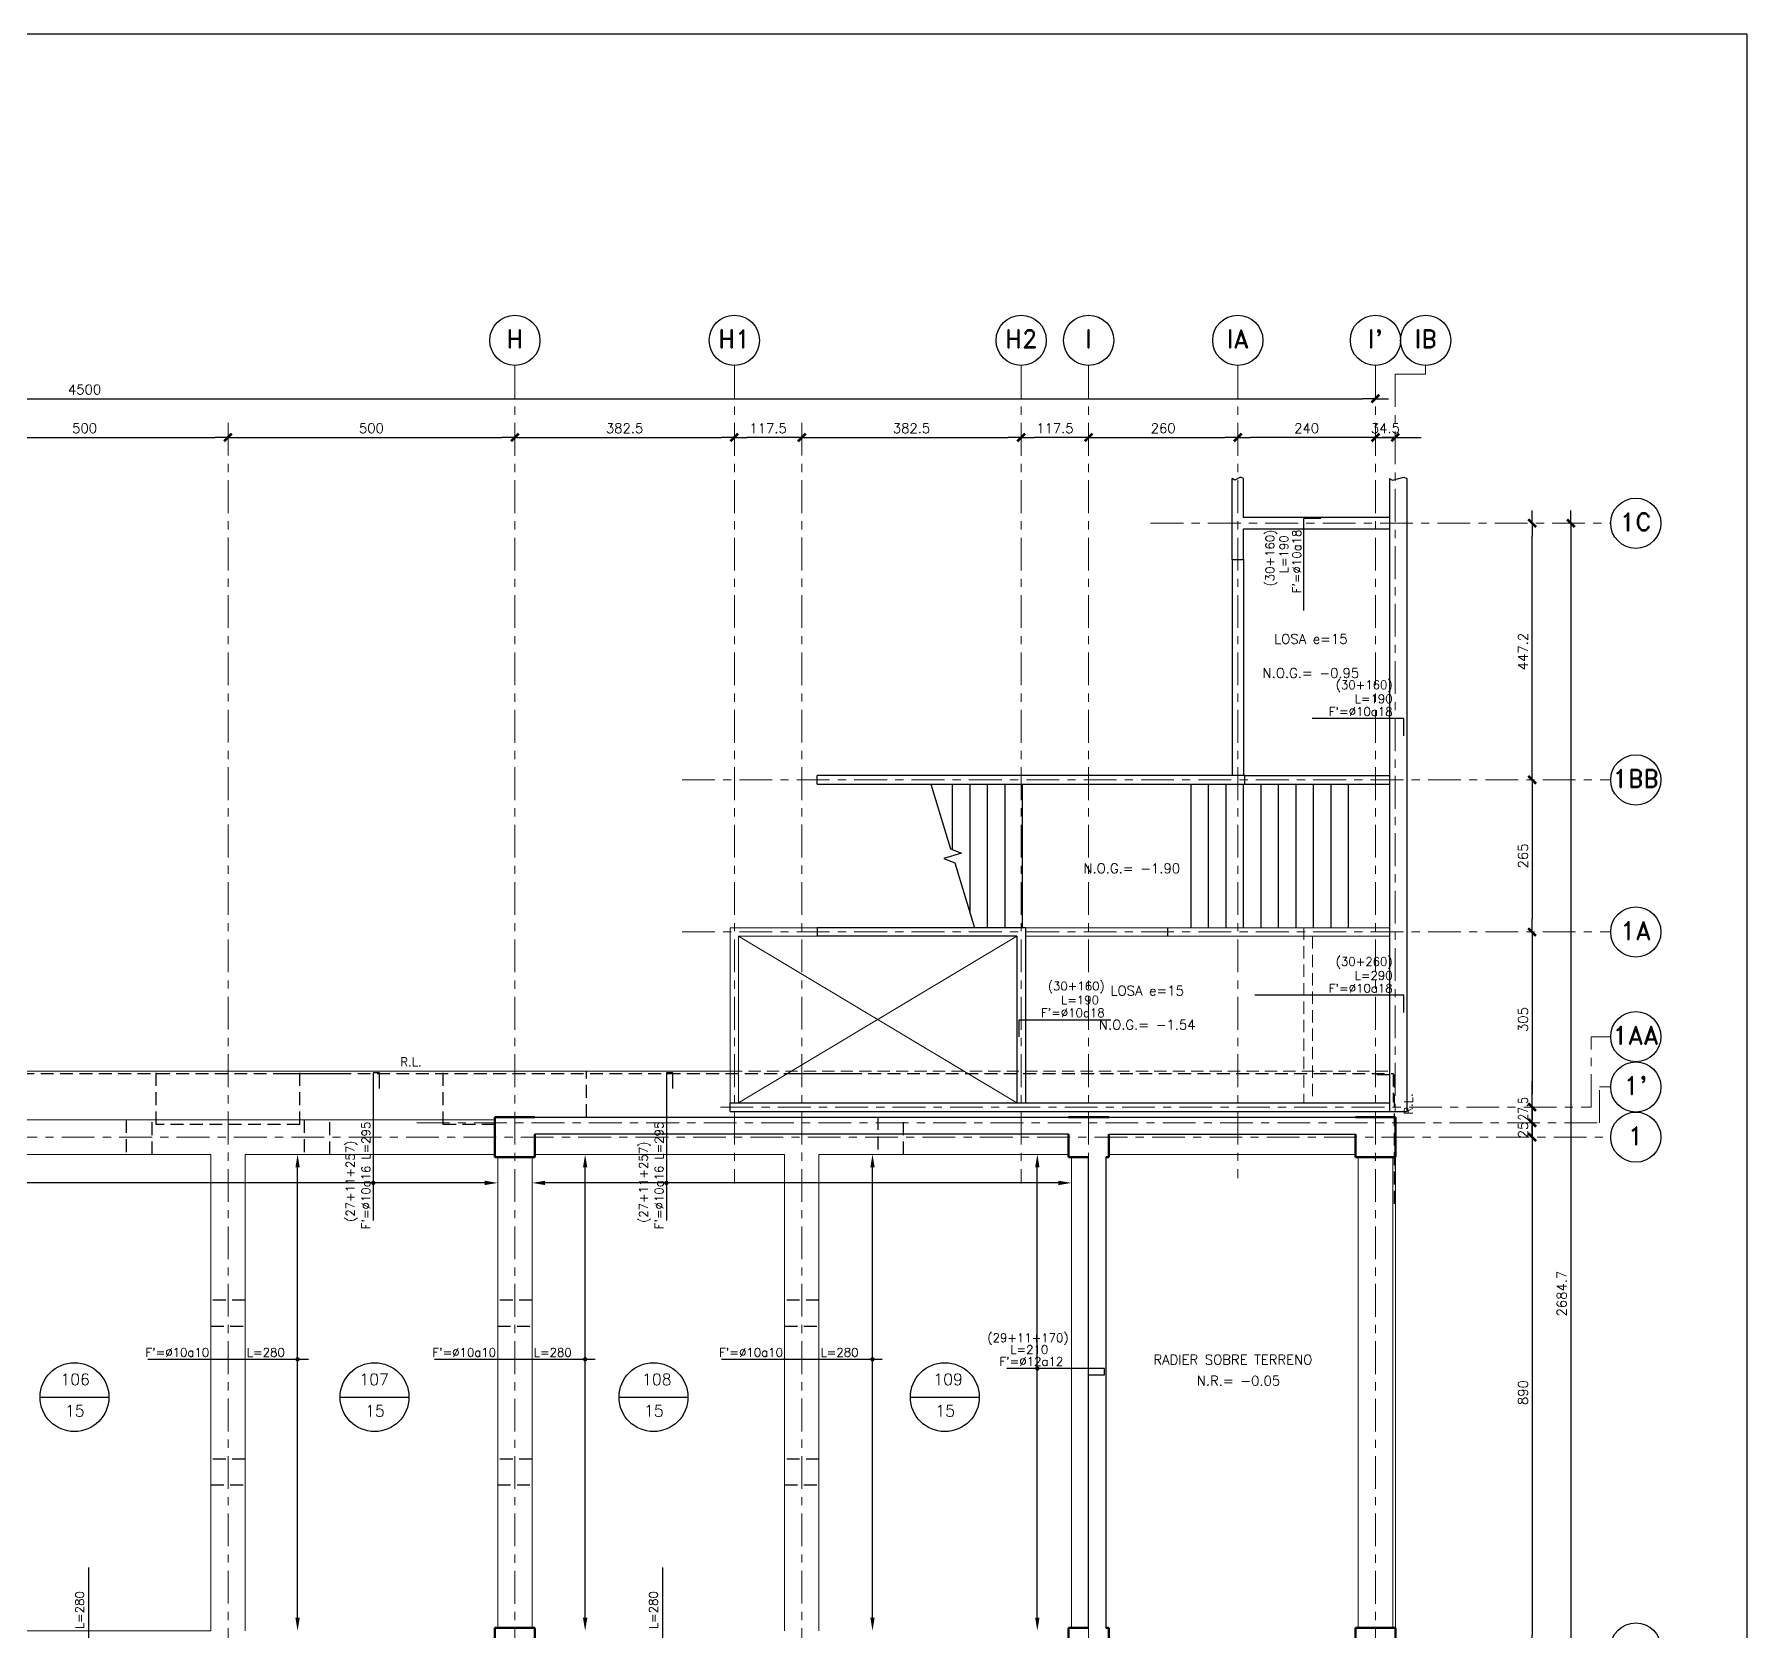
# Model space of a CAD drawing. Extents: x -4 to 6083, y -4 to 8618.
# Drawn here: x 3098 to 6083, y 5836 to 8618 of the extents above; entities that cross this region are included whole.
import ezdxf
from ezdxf.enums import TextEntityAlignment as Align
from ezdxf.xclip import XClip

# ---------------------------------------------------------------- set-up
doc = ezdxf.new("R2010")
doc.units = 0
doc.header["$LTSCALE"] = 45
doc.header["$MEASUREMENT"] = 0
doc.header["$XCLIPFRAME"] = 0
for name, pattern in [('2017_67-101$0$DASHED', [0.75, 0.5, -0.25]), ('2017_67-101$0$Grid Line', [2.2225, 1.27, -0.3175, 0.3175, -0.3175]), ('2017_67-101$0$RLE-PROYECCION', [0.71438, 0.47625, -0.23813]), ('DASHED', [0.75, 0.5, -0.25])]:
    doc.linetypes.add(name, pattern=pattern)
doc.layers.get('0').update_dxf_attribs({"linetype": 'CONTINUOUS'})
for name, color, linetype in [('2017_67-101$0$CONTORNOS', 3, 'CONTINUOUS'), ('2017_67-101$0$RLA-COTAS', 2, 'CONTINUOUS'), ('2017_67-101$0$RLA-SEGMENTOS1', 2, '2017_67-101$0$DASHED'), ('fe', 7, 'CONTINUOUS'), ('RLA-FE', 7, 'CONTINUOUS'), ('RLA-FORMATO', 7, 'CONTINUOUS'), ('RLA-LOSAS', 3, 'CONTINUOUS'), ('RLA-TEXTOS-SM', 3, 'CONTINUOUS')]:
    doc.layers.add(name, color=color, linetype=linetype)
for name, color, linetype, lineweight in [('2017_67-101$0$RLE-EJE', 3, 'CONTINUOUS', 25), ('2017_67-101$0$RLE-EJES', 1, '2017_67-101$0$Grid Line', 9), ('2017_67-101$0$RLE-LOSA', 3, 'CONTINUOUS', 15), ('2017_67-101$0$RLE-MURO', 3, 'CONTINUOUS', 25), ('2017_67-101$0$RLE-NIVELES', 3, 'CONTINUOUS', 9), ('2017_67-101$0$RLE-PILAR', 3, 'CONTINUOUS', 50), ('2017_67-101$0$RLE-PROYECCION', 2, '2017_67-101$0$RLE-PROYECCION', 15), ('2017_67-101$0$RLE-VANOS', 1, 'CONTINUOUS', 15), ('2017_67-101$0$RLE-VIGA', 3, 'CONTINUOUS', 15)]:
    doc.layers.add(name, color=color, linetype=linetype, lineweight=lineweight)
doc.styles.add('2017_67-101$0$ROMAND', font='romand', dxfattribs={"height": 31.5})
doc.styles.add('2017_67-101$0$ROMANS', font='ROMANS.shx', dxfattribs={"height": 16.875})
doc.styles.add('ROMAND', font='romand', dxfattribs={"height": 31.5})
doc.styles.add('ROMANS0', font='romans.shx')
doc.dimstyles.new('2017_67-101$0$ING-75', dxfattribs={"dimscale": 75, "dimtxt": 0.27, "dimasz": 0.3, "dimexe": 0, "dimexo": 0, "dimgap": 0.1, "dimtad": 1, "dimdec": 1, "dimzin": 12, "dimdsep": 46, "dimtxsty": '2017_67-101$0$ROMANS', "dimblk": '2017_67-101$0$TICK1', "dimblk1": '2017_67-101$0$TICK1', "dimblk2": '2017_67-101$0$TICK1', "dimcen": 0.09, "dimclrd": 2, "dimclre": 1, "dimclrt": 3, "dimadec": 0, "dimazin": 0, "dimtfac": 1, "dimtdec": 0, "dimtix": 1, "dimtmove": 2, "dimatfit": 3, "dimldrblk": '2017_67-101$0$TICK1', "dimfxl": 0, "dimfxlon": 1, "dimtolj": 1, "dimtzin": 0, "dimarcsym": 0})

# ---------------------------------------------------------------- blocks, each defined once
blk = doc.blocks.new('2017_67-101$0$TICK1')
at = {"color": 2}
for points in [[(0, 0), (-1, 0)], [(0, 0), (1, 0)]]:
    blk.add_lwpolyline(points, dxfattribs=at)
at = {"color": 2, "const_width": 0.2}
blk.add_lwpolyline([(-0.3, -0.3), (0.3, 0.3)], dxfattribs=at)
blk = doc.blocks.new('*D64')
at = {"layer": '2017_67-101$0$RLA-COTAS', "color": 2, "lineweight": -2, "transparency": 16777216}
blk.add_line((1083.8, 4844.7), (5538.8, 4844.7), dxfattribs=at)
at = {"layer": '2017_67-101$0$RLA-COTAS', "color": 2, "lineweight": -2, "transparency": 16777216, "xscale": 22.5, "yscale": 22.5, "zscale": 22.5, "rotation": 180}
blk.add_blockref('2017_67-101$0$TICK1', (1061.3, 4844.7), dxfattribs=at)
at = {"layer": '2017_67-101$0$RLA-COTAS', "color": 2, "lineweight": -2, "transparency": 16777216, "xscale": 22.5, "yscale": 22.5, "zscale": 22.5}
blk.add_blockref('2017_67-101$0$TICK1', (5561.3, 4844.7), dxfattribs=at)
at = {"layer": '2017_67-101$0$RLA-COTAS', "color": 3, "transparency": 16777216, "insert": (3311.3, 4860.7), "char_height": 16.88, "attachment_point": 5, "style": '2017_67-101$0$ROMANS'}
blk.add_mtext('\\A1;4500', dxfattribs=at)
blk = doc.blocks.new('*D70')
at = {"layer": '2017_67-101$0$RLA-COTAS', "color": 2, "lineweight": -2, "transparency": 16777216}
blk.add_line((3083.8, 4777.2), (3538.8, 4777.2), dxfattribs=at)
at = {"layer": '2017_67-101$0$RLA-COTAS', "color": 2, "lineweight": -2, "transparency": 16777216, "xscale": 22.5, "yscale": 22.5, "zscale": 22.5, "rotation": 180}
blk.add_blockref('2017_67-101$0$TICK1', (3061.3, 4777.2), dxfattribs=at)
at = {"layer": '2017_67-101$0$RLA-COTAS', "color": 2, "lineweight": -2, "transparency": 16777216, "xscale": 22.5, "yscale": 22.5, "zscale": 22.5}
blk.add_blockref('2017_67-101$0$TICK1', (3561.3, 4777.2), dxfattribs=at)
at = {"layer": '2017_67-101$0$RLA-COTAS', "color": 3, "transparency": 16777216, "insert": (3311.3, 4793.2), "char_height": 16.88, "attachment_point": 5, "style": '2017_67-101$0$ROMANS'}
blk.add_mtext('\\A1;500', dxfattribs=at)
blk = doc.blocks.new('*D71')
at = {"layer": '2017_67-101$0$RLA-COTAS', "color": 2, "lineweight": -2, "transparency": 16777216}
blk.add_line((3583.8, 4777.2), (4038.8, 4777.2), dxfattribs=at)
at = {"layer": '2017_67-101$0$RLA-COTAS', "color": 2, "lineweight": -2, "transparency": 16777216, "xscale": 22.5, "yscale": 22.5, "zscale": 22.5, "rotation": 180}
blk.add_blockref('2017_67-101$0$TICK1', (3561.3, 4777.2), dxfattribs=at)
at = {"layer": '2017_67-101$0$RLA-COTAS', "color": 2, "lineweight": -2, "transparency": 16777216, "xscale": 22.5, "yscale": 22.5, "zscale": 22.5}
blk.add_blockref('2017_67-101$0$TICK1', (4061.3, 4777.2), dxfattribs=at)
at = {"layer": '2017_67-101$0$RLA-COTAS', "color": 3, "transparency": 16777216, "insert": (3811.3, 4793.2), "char_height": 16.88, "attachment_point": 5, "style": '2017_67-101$0$ROMANS'}
blk.add_mtext('\\A1;500', dxfattribs=at)
blk = doc.blocks.new('*D72')
at = {"layer": '2017_67-101$0$RLA-COTAS', "color": 2, "lineweight": -2, "transparency": 16777216}
blk.add_line((4083.8, 4777.2), (4421.3, 4777.2), dxfattribs=at)
at = {"layer": '2017_67-101$0$RLA-COTAS', "color": 2, "lineweight": -2, "transparency": 16777216, "xscale": 22.5, "yscale": 22.5, "zscale": 22.5, "rotation": 180}
blk.add_blockref('2017_67-101$0$TICK1', (4061.3, 4777.2), dxfattribs=at)
at = {"layer": '2017_67-101$0$RLA-COTAS', "color": 2, "lineweight": -2, "transparency": 16777216, "xscale": 22.5, "yscale": 22.5, "zscale": 22.5}
blk.add_blockref('2017_67-101$0$TICK1', (4443.8, 4777.2), dxfattribs=at)
at = {"layer": '2017_67-101$0$RLA-COTAS', "color": 3, "transparency": 16777216, "insert": (4252.6, 4793.2), "char_height": 16.88, "attachment_point": 5, "style": '2017_67-101$0$ROMANS'}
blk.add_mtext('\\A1;382.5', dxfattribs=at)
blk = doc.blocks.new('*D73')
at = {"layer": '2017_67-101$0$RLA-COTAS', "color": 2, "lineweight": -2, "transparency": 16777216}
for p, q in [((5538.8, 4777.2), (5516.3, 4777.2)), ((5561.3, 4777.2), (5595.8, 4777.2)), ((5618.3, 4777.2), (5640.8, 4777.2))]:
    blk.add_line(p, q, dxfattribs=at)
at = {"layer": '2017_67-101$0$RLA-COTAS', "color": 2, "lineweight": -2, "transparency": 16777216, "xscale": 22.5, "yscale": 22.5, "zscale": 22.5}
blk.add_blockref('2017_67-101$0$TICK1', (5561.3, 4777.2), dxfattribs=at)
at = {"layer": '2017_67-101$0$RLA-COTAS', "color": 2, "lineweight": -2, "transparency": 16777216, "xscale": 22.5, "yscale": 22.5, "zscale": 22.5, "rotation": 180}
blk.add_blockref('2017_67-101$0$TICK1', (5595.8, 4777.2), dxfattribs=at)
at = {"layer": '2017_67-101$0$RLA-COTAS', "color": 3, "transparency": 16777216, "insert": (5578.6, 4793.2), "char_height": 16.88, "attachment_point": 5, "style": '2017_67-101$0$ROMANS'}
blk.add_mtext('\\A1;34.5', dxfattribs=at)
blk = doc.blocks.new('*D93')
at = {"layer": '2017_67-101$0$RLA-COTAS', "color": 2, "lineweight": -2, "transparency": 16777216}
blk.add_line((5901.9, 4605.2), (5901.9, 1965.5), dxfattribs=at)
at = {"layer": '2017_67-101$0$RLA-COTAS', "color": 2, "lineweight": -2, "transparency": 16777216, "xscale": 22.5, "yscale": 22.5, "zscale": 22.5}
for p, rotation in [((5901.9, 4627.7), 90), ((5901.9, 1943), 270)]:
    blk.add_blockref('2017_67-101$0$TICK1', p, dxfattribs=dict(at, rotation=rotation))
at = {"layer": '2017_67-101$0$RLA-COTAS', "color": 3, "transparency": 16777216, "insert": (5886, 3285.4), "char_height": 16.88, "attachment_point": 5, "rotation": 90, "style": '2017_67-101$0$ROMANS'}
blk.add_mtext('\\A1;2684.7', dxfattribs=at)
blk = doc.blocks.new('*D95')
at = {"layer": '2017_67-101$0$RLA-COTAS', "color": 2, "lineweight": -2, "transparency": 16777216}
for p, q in [((5834.4, 3605.5), (5834.4, 3628)), ((5834.4, 3583), (5834.4, 3558)), ((5834.4, 3535.5), (5834.4, 3513))]:
    blk.add_line(p, q, dxfattribs=at)
at = {"layer": '2017_67-101$0$RLA-COTAS', "color": 2, "lineweight": -2, "transparency": 16777216, "xscale": 22.5, "yscale": 22.5, "zscale": 22.5}
for p, rotation in [((5834.4, 3583), 270), ((5834.4, 3558), 90)]:
    blk.add_blockref('2017_67-101$0$TICK1', p, dxfattribs=dict(at, rotation=rotation))
at = {"layer": '2017_67-101$0$RLA-COTAS', "color": 3, "transparency": 16777216, "insert": (5818.5, 3570.5), "char_height": 16.88, "attachment_point": 5, "rotation": 90, "style": '2017_67-101$0$ROMANS'}
blk.add_mtext('\\A1;25', dxfattribs=at)
blk = doc.blocks.new('*D96')
at = {"layer": '2017_67-101$0$RLA-COTAS', "color": 2, "lineweight": -2, "transparency": 16777216}
blk.add_line((5834.4, 3535.5), (5834.4, 2690.5), dxfattribs=at)
at = {"layer": '2017_67-101$0$RLA-COTAS', "color": 2, "lineweight": -2, "transparency": 16777216, "xscale": 22.5, "yscale": 22.5, "zscale": 22.5}
for p, rotation in [((5834.4, 3558), 90), ((5834.4, 2668), 270)]:
    blk.add_blockref('2017_67-101$0$TICK1', p, dxfattribs=dict(at, rotation=rotation))
at = {"layer": '2017_67-101$0$RLA-COTAS', "color": 3, "transparency": 16777216, "insert": (5818.5, 3113), "char_height": 16.88, "attachment_point": 5, "rotation": 90, "style": '2017_67-101$0$ROMANS'}
blk.add_mtext('\\A1;890', dxfattribs=at)
blk = doc.blocks.new('*D113')
at = {"layer": '2017_67-101$0$RLA-COTAS', "color": 2, "lineweight": -2, "transparency": 16777216}
blk.add_line((5038.8, 4777.2), (4966.3, 4777.2), dxfattribs=at)
at = {"layer": '2017_67-101$0$RLA-COTAS', "color": 2, "lineweight": -2, "transparency": 16777216, "xscale": 22.5, "yscale": 22.5, "zscale": 22.5, "rotation": 180}
blk.add_blockref('2017_67-101$0$TICK1', (4943.8, 4777.2), dxfattribs=at)
at = {"layer": '2017_67-101$0$RLA-COTAS', "color": 2, "lineweight": -2, "transparency": 16777216, "xscale": 22.5, "yscale": 22.5, "zscale": 22.5}
blk.add_blockref('2017_67-101$0$TICK1', (5061.3, 4777.2), dxfattribs=at)
at = {"layer": '2017_67-101$0$RLA-COTAS', "color": 3, "transparency": 16777216, "insert": (5002.6, 4793.2), "char_height": 16.88, "attachment_point": 5, "style": '2017_67-101$0$ROMANS'}
blk.add_mtext('\\A1;117.5', dxfattribs=at)
blk = doc.blocks.new('*D122')
at = {"layer": '2017_67-101$0$RLA-COTAS', "color": 2, "lineweight": -2, "transparency": 16777216}
for p, q in [((5834.4, 3633), (5834.4, 3655.5)), ((5834.4, 3583), (5834.4, 3610.5)), ((5834.4, 3560.5), (5834.4, 3538))]:
    blk.add_line(p, q, dxfattribs=at)
at = {"layer": '2017_67-101$0$RLA-COTAS', "color": 2, "lineweight": -2, "transparency": 16777216, "xscale": 22.5, "yscale": 22.5, "zscale": 22.5}
for p, rotation in [((5834.4, 3610.5), 270), ((5834.4, 3583), 90)]:
    blk.add_blockref('2017_67-101$0$TICK1', p, dxfattribs=dict(at, rotation=rotation))
at = {"layer": '2017_67-101$0$RLA-COTAS', "color": 3, "transparency": 16777216, "insert": (5818.5, 3607.4), "char_height": 16.875, "attachment_point": 5, "rotation": 90, "style": '2017_67-101$0$ROMANS'}
blk.add_mtext('\\A1;{\\W0.8;27.5}', dxfattribs=at)
blk = doc.blocks.new('*D123')
at = {"layer": '2017_67-101$0$RLA-COTAS', "color": 2, "lineweight": -2, "transparency": 16777216}
blk.add_line((5834.4, 4158), (5834.4, 3938), dxfattribs=at)
at = {"layer": '2017_67-101$0$RLA-COTAS', "color": 2, "lineweight": -2, "transparency": 16777216, "xscale": 22.5, "yscale": 22.5, "zscale": 22.5}
for p, rotation in [((5834.4, 4180.5), 90), ((5834.4, 3915.5), 270)]:
    blk.add_blockref('2017_67-101$0$TICK1', p, dxfattribs=dict(at, rotation=rotation))
at = {"layer": '2017_67-101$0$RLA-COTAS', "color": 3, "transparency": 16777216, "insert": (5818.5, 4048), "char_height": 16.88, "attachment_point": 5, "rotation": 90, "style": '2017_67-101$0$ROMANS'}
blk.add_mtext('\\A1;265', dxfattribs=at)
blk = doc.blocks.new('*D124')
at = {"layer": '2017_67-101$0$RLA-COTAS', "color": 2, "lineweight": -2, "transparency": 16777216}
blk.add_line((5834.4, 4203), (5834.4, 4605.2), dxfattribs=at)
at = {"layer": '2017_67-101$0$RLA-COTAS', "color": 2, "lineweight": -2, "transparency": 16777216, "xscale": 22.5, "yscale": 22.5, "zscale": 22.5}
for p, rotation in [((5834.4, 4627.7), 90), ((5834.4, 4180.5), 270)]:
    blk.add_blockref('2017_67-101$0$TICK1', p, dxfattribs=dict(at, rotation=rotation))
at = {"layer": '2017_67-101$0$RLA-COTAS', "color": 3, "transparency": 16777216, "insert": (5818.5, 4404.1), "char_height": 16.88, "attachment_point": 5, "rotation": 90, "style": '2017_67-101$0$ROMANS'}
blk.add_mtext('\\A1;447.2', dxfattribs=at)
blk = doc.blocks.new('*D125')
at = {"layer": '2017_67-101$0$RLA-COTAS', "color": 2, "lineweight": -2, "transparency": 16777216}
blk.add_line((5538.8, 4777.2), (5343.8, 4777.2), dxfattribs=at)
at = {"layer": '2017_67-101$0$RLA-COTAS', "color": 2, "lineweight": -2, "transparency": 16777216, "xscale": 22.5, "yscale": 22.5, "zscale": 22.5, "rotation": 180}
blk.add_blockref('2017_67-101$0$TICK1', (5321.3, 4777.2), dxfattribs=at)
at = {"layer": '2017_67-101$0$RLA-COTAS', "color": 2, "lineweight": -2, "transparency": 16777216, "xscale": 22.5, "yscale": 22.5, "zscale": 22.5}
blk.add_blockref('2017_67-101$0$TICK1', (5561.3, 4777.2), dxfattribs=at)
at = {"layer": '2017_67-101$0$RLA-COTAS', "color": 3, "transparency": 16777216, "insert": (5441.3, 4793.2), "char_height": 16.88, "attachment_point": 5, "style": '2017_67-101$0$ROMANS'}
blk.add_mtext('\\A1;240', dxfattribs=at)
blk = doc.blocks.new('*D126')
at = {"layer": '2017_67-101$0$RLA-COTAS', "color": 2, "lineweight": -2, "transparency": 16777216}
blk.add_line((5083.8, 4777.2), (5298.8, 4777.2), dxfattribs=at)
at = {"layer": '2017_67-101$0$RLA-COTAS', "color": 2, "lineweight": -2, "transparency": 16777216, "xscale": 22.5, "yscale": 22.5, "zscale": 22.5, "rotation": 180}
blk.add_blockref('2017_67-101$0$TICK1', (5061.3, 4777.2), dxfattribs=at)
at = {"layer": '2017_67-101$0$RLA-COTAS', "color": 2, "lineweight": -2, "transparency": 16777216, "xscale": 22.5, "yscale": 22.5, "zscale": 22.5}
blk.add_blockref('2017_67-101$0$TICK1', (5321.3, 4777.2), dxfattribs=at)
at = {"layer": '2017_67-101$0$RLA-COTAS', "color": 3, "transparency": 16777216, "insert": (5191.3, 4793.2), "char_height": 16.88, "attachment_point": 5, "style": '2017_67-101$0$ROMANS'}
blk.add_mtext('\\A1;260', dxfattribs=at)
blk = doc.blocks.new('*D127')
at = {"layer": '2017_67-101$0$RLA-COTAS', "color": 2, "lineweight": -2, "transparency": 16777216}
blk.add_line((4538.8, 4777.2), (4466.3, 4777.2), dxfattribs=at)
at = {"layer": '2017_67-101$0$RLA-COTAS', "color": 2, "lineweight": -2, "transparency": 16777216, "xscale": 22.5, "yscale": 22.5, "zscale": 22.5}
for p, rotation in [((4443.8, 4777.2), 180.0000000000025), ((4561.3, 4777.2), 2.478017790963349e-12)]:
    blk.add_blockref('2017_67-101$0$TICK1', p, dxfattribs=dict(at, rotation=rotation))
at = {"layer": '2017_67-101$0$RLA-COTAS', "color": 3, "transparency": 16777216, "insert": (4502.6, 4793.2), "char_height": 16.88, "attachment_point": 5, "style": '2017_67-101$0$ROMANS'}
blk.add_mtext('\\A1;117.5', dxfattribs=at)
blk = doc.blocks.new('*D128')
at = {"layer": '2017_67-101$0$RLA-COTAS', "color": 2, "lineweight": -2, "transparency": 16777216}
blk.add_line((4583.8, 4777.2), (4921.3, 4777.2), dxfattribs=at)
at = {"layer": '2017_67-101$0$RLA-COTAS', "color": 2, "lineweight": -2, "transparency": 16777216, "xscale": 22.5, "yscale": 22.5, "zscale": 22.5, "rotation": 180}
blk.add_blockref('2017_67-101$0$TICK1', (4561.3, 4777.2), dxfattribs=at)
at = {"layer": '2017_67-101$0$RLA-COTAS', "color": 2, "lineweight": -2, "transparency": 16777216, "xscale": 22.5, "yscale": 22.5, "zscale": 22.5}
blk.add_blockref('2017_67-101$0$TICK1', (4943.8, 4777.2), dxfattribs=at)
at = {"layer": '2017_67-101$0$RLA-COTAS', "color": 3, "transparency": 16777216, "insert": (4752.6, 4793.2), "char_height": 16.88, "attachment_point": 5, "style": '2017_67-101$0$ROMANS'}
blk.add_mtext('\\A1;382.5', dxfattribs=at)
blk = doc.blocks.new('*D131')
at = {"layer": '2017_67-101$0$RLA-COTAS', "color": 2, "lineweight": -2, "transparency": 16777216}
blk.add_line((5834.4, 3893), (5834.4, 3633), dxfattribs=at)
at = {"layer": '2017_67-101$0$RLA-COTAS', "color": 2, "lineweight": -2, "transparency": 16777216, "xscale": 22.5, "yscale": 22.5, "zscale": 22.5}
for p, rotation in [((5834.4, 3915.5), 90), ((5834.4, 3610.5), 270)]:
    blk.add_blockref('2017_67-101$0$TICK1', p, dxfattribs=dict(at, rotation=rotation))
at = {"layer": '2017_67-101$0$RLA-COTAS', "color": 3, "transparency": 16777216, "insert": (5818.5, 3763), "char_height": 16.88, "attachment_point": 5, "rotation": 90, "style": '2017_67-101$0$ROMANS'}
blk.add_mtext('\\A1;305', dxfattribs=at)
blk = doc.blocks.new('2017_67-101')
at = {"layer": '2017_67-101$0$CONTORNOS'}
for p, q in [((5311.32, 4564.53), (5311.32, 4188.01)), ((5331.32, 4564.53), (5331.32, 4188.01)), ((5333.35, 4188.01), (5585.85, 4188.01)), ((4786.24, 4173.01), (4820.64, 4060.16)), ((4824.34, 4058.68), (4824.34, 4173.01)), ((4854.84, 3947.94), (4854.84, 4173.01)), ((4885.34, 3923.01), (4885.34, 4173.01)), ((4915.84, 3923.01), (4915.84, 4173.01)), ((4946.34, 3923.01), (4946.34, 4173.01)), ((5239.85, 3923.01), (5239.85, 4173.01)), ((5270.35, 3923.01), (5270.35, 4173.01)), ((5300.85, 3923.01), (5300.85, 4173.01)), ((5331.35, 3923.01), (5331.35, 4173.01)), ((5333.35, 4173.01), (5585.85, 4173.01)), ((5361.85, 3923.01), (5361.85, 4173.01)), ((5392.35, 3923.01), (5392.35, 4173.01)), ((5422.85, 3923.01), (5422.85, 4173.01)), ((5453.35, 3923.01), (5453.35, 4173.01)), ((5483.85, 3923.01), (5483.85, 4173.01)), ((5514.35, 3923.01), (5514.35, 4173.01)), ((4820.64, 4060.16), (4839.53, 4052.64)), ((4839.53, 4052.64), (4809.16, 4043.38)), ((4809.16, 4043.38), (4828.05, 4035.86)), ((4828.05, 4035.86), (4862.44, 3923.01)), ((5199.32, 3908.01), (5199.32, 3923.01))]:
    blk.add_line(p, q, dxfattribs=at)
at = {"layer": '2017_67-101$0$CONTORNOS', "color": 2}
for points in [[(5331.32, 4705.56), (5326.32, 4708.06), (5316.32, 4703.06), (5311.32, 4705.56)], [(5585.85, 4705.56), (5590.85, 4703.06), (5610.85, 4708.06), (5615.85, 4705.56)]]:
    blk.add_lwpolyline(points, dxfattribs=at)
at = {"layer": '2017_67-101$0$RLA-SEGMENTOS1'}
for p, q in [((3436.32, 3580.21), (3436.32, 3673.01)), ((3686.27, 3580.21), (3686.27, 3673.01)), ((3936.32, 3580.21), (3936.32, 3673.01)), ((4186.32, 3593.01), (4186.32, 3673.01)), ((3383.82, 3588.02), (3383.82, 3528.02)), ((3428.82, 3528.02), (3428.82, 3588.02)), ((3693.82, 3588.02), (3693.82, 3528.02)), ((3738.82, 3528.02), (3738.82, 3588.02)), ((4693.82, 3593.01), (4693.82, 3528.02)), ((4738.82, 3528.02), (4738.82, 3593.01)), ((3686.27, 3580.21), (3436.32, 3580.21)), ((4026.32, 3580.21), (3936.32, 3580.21)), ((3591.32, 3273.86), (3531.32, 3273.86)), ((4091.32, 3273.86), (4031.32, 3273.86)), ((4591.32, 3273.86), (4531.32, 3273.86)), ((3531.32, 3228.86), (3591.32, 3228.86)), ((4031.32, 3228.86), (4091.32, 3228.86)), ((4531.32, 3228.86), (4591.32, 3228.86)), ((3591.32, 2997.19), (3531.32, 2997.19)), ((4091.32, 2997.19), (4031.32, 2997.19)), ((4591.32, 2997.19), (4531.32, 2997.19)), ((3531.32, 2952.19), (3591.32, 2952.19)), ((4031.32, 2952.19), (4091.32, 2952.19)), ((4531.32, 2952.19), (4591.32, 2952.19))]:
    blk.add_line(p, q, dxfattribs=at)
at = {"layer": '2017_67-101$0$RLE-EJE'}
for centre in [(4061.32, 4946.35), (4443.82, 4946.35), (4943.82, 4946.35), (5061.32, 4946.35), (5321.32, 4946.35), (5561.32, 4946.35), (5648.82, 4946.35), (6015.09, 4627.72), (6015.09, 4180.51), (6015.09, 3915.51), (6015.09, 3733.02), (6015.09, 3645.52), (6015.09, 3558.02), (6015.09, 2668.02)]:
    blk.add_circle(centre, 43.75, dxfattribs=at)
at = {"layer": '2017_67-101$0$RLE-EJES'}
for p, q in [((4061.32, 4902.6), (4061.32, 487.44)), ((4443.82, 4902.6), (4443.82, 3477.26)), ((4943.82, 4902.6), (4943.82, 3477.26)), ((5061.32, 4902.6), (5061.32, 487.44)), ((5321.32, 4902.6), (5321.32, 3486.6)), ((5561.32, 4902.6), (5561.32, 487.44)), ((5648.82, 4902.6), (5648.82, 4887.6)), ((5595.85, 4887.6), (5595.85, 3486.6)), ((5648.82, 4887.6), (5595.85, 4887.6)), ((3561.32, 4802.62), (3561.32, 583.7)), ((4561.32, 4802.62), (4561.32, 583.7)), ((5169.3, 4627.72), (5971.34, 4627.72)), ((4352.78, 4180.51), (5971.34, 4180.51)), ((4352.78, 3915.51), (5971.34, 3915.51)), ((5937.1, 3733.02), (5971.34, 3733.02)), ((5937.1, 3610.51), (5937.1, 3733.02)), ((5952.1, 3583.01), (5952.1, 3645.52)), ((5952.1, 3645.52), (5971.34, 3645.52)), ((3890.38, 3583.01), (5952.1, 3583.01)), ((4419.71, 3610.51), (5937.1, 3610.51)), ((571.32, 3558.02), (5971.34, 3558.02))]:
    blk.add_line(p, q, dxfattribs=at)
at = {"layer": '2017_67-101$0$RLE-LOSA'}
for p, q in [((1026.32, 3673.01), (4436.32, 3673.01)), ((5596.32, 3523.01), (5596.32, 2703.01))]:
    blk.add_line(p, q, dxfattribs=at)
at = {"layer": '2017_67-101$0$RLE-MURO'}
for p, q in [((5311.32, 4564.53), (5311.32, 4705.56)), ((5331.32, 4637.72), (5331.32, 4705.56)), ((5585.85, 4705.56), (5585.85, 3603.01)), ((5615.85, 4705.56), (5615.85, 3603.01)), ((5585.85, 4637.72), (5331.32, 4637.72)), ((5331.32, 4564.53), (5331.32, 4617.72)), ((5331.32, 4617.72), (5585.85, 4617.72)), ((5311.32, 4564.53), (5331.32, 4564.53)), ((5333.35, 4188.01), (4587.95, 4188.01)), ((4587.95, 4173.01), (4587.95, 4188.01)), ((5333.35, 4173.01), (5333.35, 4188.01)), ((4587.95, 4173.01), (5333.35, 4173.01)), ((4951.32, 3923.01), (4587.95, 3923.01)), ((4587.95, 3923.01), (4587.95, 3908.01)), ((4951.32, 3923.01), (4951.32, 3618.01)), ((4936.32, 3908.01), (4587.95, 3908.01)), ((4936.32, 3908.01), (4936.32, 3618.01)), ((4436.32, 3603.01), (4436.32, 3618.01)), ((4436.32, 3618.01), (5585.85, 3618.01)), ((4096.32, 3593.01), (5026.32, 3593.01)), ((4436.32, 3603.01), (5615.85, 3603.01)), ((5096.32, 3593.01), (5526.32, 3593.01)), ((5026.32, 3563.01), (4096.32, 3563.01)), ((5096.32, 3563.01), (5526.32, 3563.01)), ((5061.32, 2703.01), (5061.32, 3523.01)), ((5091.32, 3523.01), (5091.32, 2703.01))]:
    blk.add_line(p, q, dxfattribs=at)
at = {"layer": '2017_67-101$0$RLE-PILAR'}
for p, q in [((4026.32, 3593.01), (4096.32, 3593.01)), ((4026.32, 3523.01), (4026.32, 3593.01)), ((5026.32, 3593.01), (5096.32, 3593.01)), ((5526.32, 3593.01), (5596.32, 3593.01)), ((5596.32, 3593.01), (5596.32, 3523.01)), ((4096.32, 3563.01), (4096.32, 3523.01)), ((5026.32, 3523.01), (5026.32, 3563.01)), ((5096.32, 3563.01), (5096.32, 3523.01)), ((5526.32, 3523.01), (5526.32, 3563.01)), ((4096.32, 3523.01), (4026.32, 3523.01)), ((5061.32, 3523.01), (5026.32, 3523.01)), ((5096.32, 3523.01), (5091.32, 3523.01)), ((5596.32, 3523.01), (5526.32, 3523.01)), ((4026.32, 2703.02), (4096.32, 2703.02)), ((4026.32, 2633.02), (4026.32, 2703.02)), ((4096.32, 2703.02), (4096.32, 2633.02)), ((5026.32, 2703.01), (5061.32, 2703.01)), ((5026.32, 2633.01), (5026.32, 2703.01)), ((5091.32, 2703.01), (5096.32, 2703.01)), ((5096.32, 2703.01), (5096.32, 2633.01)), ((5526.32, 2703.01), (5596.32, 2703.01)), ((5526.32, 2633.01), (5526.32, 2703.01)), ((5596.32, 2703.01), (5596.32, 2633.01))]:
    blk.add_line(p, q, dxfattribs=at)
at = {"layer": '2017_67-101$0$RLE-PROYECCION'}
for p, q in [((5436.32, 3923.01), (5436.32, 3618.01)), ((5451.32, 3908.01), (5451.32, 3618.01)), ((4436.32, 3673.01), (5585.85, 3673.01))]:
    blk.add_line(p, q, dxfattribs=at)
at = {"layer": '2017_67-101$0$RLE-VANOS'}
for p, q in [((4451.32, 3908.01), (4936.32, 3618.01)), ((4451.32, 3618.01), (4936.32, 3908.01))]:
    blk.add_line(p, q, dxfattribs=at)
at = {"layer": '2017_67-101$0$RLE-VIGA'}
for p, q in [((4436.32, 3618.01), (4436.32, 3923.01)), ((4587.95, 3923.01), (4436.32, 3923.01)), ((5585.85, 3923.01), (4951.32, 3923.01)), ((4451.32, 3618.01), (4451.32, 3908.01)), ((4587.95, 3908.01), (4451.32, 3908.01)), ((5585.85, 3908.01), (4951.32, 3908.01)), ((3096.32, 3588.02), (4026.32, 3588.02)), ((3096.32, 3528.02), (3531.32, 3528.02)), ((3531.32, 3528.02), (3531.32, 2698.02)), ((3591.32, 3528.02), (4026.32, 3528.02)), ((3591.32, 3528.02), (3591.32, 2698.02)), ((4031.32, 3523.01), (4031.32, 2703.02)), ((4091.32, 3523.01), (4091.32, 2703.02)), ((4096.32, 3528.02), (4531.32, 3528.02)), ((4531.32, 3528.02), (4531.32, 2698.02)), ((4591.32, 3528.02), (5026.32, 3528.02)), ((4591.32, 3528.02), (4591.32, 2698.02)), ((5031.32, 3523.01), (5031.32, 2703.02)), ((5091.32, 3523.01), (5091.32, 2703.02)), ((5096.32, 3528.02), (5526.32, 3528.02)), ((5531.32, 3523.01), (5531.32, 2703.01)), ((5591.32, 3523.01), (5591.32, 2703.01)), ((3096.32, 2698.02), (3531.32, 2698.02)), ((5061.32, 2703.02), (5031.32, 2703.02))]:
    blk.add_line(p, q, dxfattribs=at)
at = {"layer": '2017_67-101$0$RLE-EJE', "color": 5, "char_height": 31.25, "width": 1, "attachment_point": 2, "line_spacing_factor": 0.941778, "style": '2017_67-101$0$ROMAND'}
for s, insert in [('H', (4061.33, 4964.67)), ('H1', (4443.83, 4964.67)), ('H2', (4943.83, 4964.67)), ('I', (5061.33, 4964.67)), ('IA', (5321.33, 4964.67)), ("I'", (5561.33, 4964.67)), ('IB', (5648.83, 4964.67)), ('1C', (6014.9, 4645.85)), ('1BB', (6014.9, 4198.64)), ('1A', (6014.9, 3933.64)), ('1AA', (6014.9, 3751.15)), ("1'", (6014.9, 3663.65)), ('1', (6014.9, 3576.15))]:
    blk.add_mtext(s, dxfattribs=dict(at, insert=insert))
at = {"layer": '2017_67-101$0$RLE-NIVELES', "char_height": 16.875, "attachment_point": 5, "line_spacing_factor": 0.941778, "style": '2017_67-101$0$ROMANS'}
for s, insert, width in [('LOSA e=15', (5448.73, 4426.14), 160.6895), ('N.O.G.= -0.95', (5448.73, 4366.77), 160.6895), ('N.O.G.= -1.90', (5136.48, 4026.35), 160.6895), ('LOSA e=15', (5163.46, 3813.27), 160.6895), ('N.O.G.= -1.54', (5163.46, 3753.9), 160.6895), ('RADIER SOBRE TERRENO', (5312.76, 3170.35), 389.691), ('N.R.= -0.05', (5322.48, 3133.64), 160.6895)]:
    blk.add_mtext(s, dxfattribs=dict(at, insert=insert, width=width))
at = {"layer": '2017_67-101$0$RLA-COTAS'}
for base, p1, p2, picture, middle in [((5561.32, 4844.74), (1061.32, 4852.24), (5561.32, 4852.24), '*D64', (3311.32, 4860.68)), ((3561.32, 4777.24), (3061.32, 4784.74), (3561.32, 4784.74), '*D70', (3311.32, 4793.18)), ((4061.32, 4777.24), (3561.32, 4784.74), (4061.32, 4784.74), '*D71', (3811.32, 4793.18)), ((4443.82, 4777.24), (4061.32, 4784.74), (4443.82, 4784.74), '*D72', (4252.57, 4793.18)), ((5321.32, 4777.24), (5061.32, 4784.74), (5321.32, 4784.74), '*D126', (5191.32, 4793.18)), ((5595.85, 4777.24), (5561.32, 4784.74), (5595.85, 4784.74), '*D73', (5578.58, 4793.18))]:
    dim = blk.add_linear_dim(base=base, p1=p1, p2=p2, dimstyle='2017_67-101$0$ING-75', override={"dimexe": 0, "dimexo": 0, "dimdec": 1, "dimfxl": 0, "dimfxlon": 1}, dxfattribs=at)
    dim.commit()
    dim.dimension.update_dxf_attribs({"geometry": picture, "text_midpoint": middle})
for base, p1, p2, angle, picture, middle in [((4443.82, 4777.24), (4561.32, 4784.74), (4443.82, 4784.74), 180, '*D127', (4502.57, 4793.18)), ((4943.82, 4777.24), (4561.32, 4784.74), (4943.82, 4784.74), 0, '*D128', (4752.57, 4793.18)), ((4943.82, 4777.24), (5061.32, 4784.74), (4943.82, 4784.74), 180, '*D113', (5002.57, 4793.18)), ((5321.32, 4777.24), (5561.32, 4784.74), (5321.32, 4784.74), 180, '*D125', (5441.32, 4793.18)), ((5834.43, 4627.72), (5841.93, 4180.51), (5841.93, 4627.72), 270, '*D124', (5818.5, 4404.11)), ((5901.93, 1943.01), (5909.43, 4627.72), (5909.43, 1943.01), 90, '*D93', (5886, 3285.36)), ((5834.43, 3915.51), (5841.93, 4180.51), (5841.93, 3915.51), 90, '*D123', (5818.5, 4048.01)), ((5834.43, 3610.51), (5841.93, 3915.51), (5841.93, 3610.51), 90, '*D131', (5818.5, 3763.01)), ((5834.43, 3558.02), (5841.93, 3583.01), (5841.93, 3558.02), 90, '*D95', (5818.5, 3570.51)), ((5834.43, 2668.02), (5841.93, 3558.02), (5841.93, 2668.02), 90, '*D96', (5818.5, 3113.02))]:
    dim = blk.add_linear_dim(base=base, p1=p1, p2=p2, angle=angle, dimstyle='2017_67-101$0$ING-75', override={"dimexe": 0, "dimexo": 0, "dimdec": 1, "dimfxl": 0, "dimfxlon": 1}, dxfattribs=at)
    dim.commit()
    dim.dimension.update_dxf_attribs({"geometry": picture, "text_midpoint": middle})
dim = blk.add_linear_dim(base=(5834.43, 3610.51), p1=(5841.93, 3583.01), p2=(5841.93, 3610.51), angle=270, text='{\\W0.8;<>}', dimstyle='2017_67-101$0$ING-75', dxfattribs=at)
dim.commit()
dim.dimension.update_dxf_attribs({"geometry": '*D122', "text_midpoint": (5818.5, 3607.38), "dimtype": 128})

msp = doc.modelspace()

# ---------------------------------------------------------------- linework, layer by layer
at = {"layer": 'fe', "color": 4, "linetype": 'DASHED'}
for points in [[(2636.33, 6806.8), (3636.33, 6806.8)], [(3526.33, 6806.8), (4526.33, 6806.8)], [(4416.33, 6806.8), (5466.33, 6806.8), (5466.33, 6756.8)], [(5437.81, 6804.8), (5467.81, 6804.8), (5467.81, 6574.8)]]:
    msp.add_lwpolyline(points, dxfattribs=at)
at = {"layer": 'fe', "color": 1}
for points in [[(3556.55, 5858.32), (3556.55, 6643.32)], [(4057.77, 5858.32), (4057.77, 6643.32)], [(4558.64, 5858.32), (4558.64, 6643.32)], [(4845.94, 5858.32), (4845.94, 6643.32)], [(3882.83, 6616.1), (2987.83, 6616.1)], [(4882.83, 6616.1), (3987.83, 6616.1)]]:
    msp.add_lwpolyline(points, dxfattribs=at)
at = {"layer": 'fe', "const_width": 3.75}
for points in [[(3686.61, 6616.1, 1), (3690.36, 6616.1, 1)], [(4197.6, 6616.1, 1), (4201.35, 6616.1, 1)], [(3554.68, 6308.83, 1), (3558.43, 6308.83, 1)], [(4055.89, 6308.83, 1), (4059.64, 6308.83, 1)], [(4556.77, 6308.83, 1), (4560.52, 6308.83, 1)], [(4844.07, 6292.57, 1), (4847.82, 6292.57, 1)]]:
    msp.add_lwpolyline(points, format="xyb", close=True, dxfattribs=at)
at = {"layer": 'fe', "color": 2}
for points in [[(3552.8, 6643.32), (3556.55, 6665.82), (3560.3, 6643.32)], [(4054.02, 6643.32), (4057.77, 6665.82), (4061.52, 6643.32)], [(4554.89, 6643.32), (4558.64, 6665.82), (4562.39, 6643.32)], [(4842.19, 6643.32), (4845.94, 6665.82), (4849.69, 6643.32)], [(3882.83, 6612.35), (3905.33, 6616.1), (3882.83, 6619.85)], [(3987.83, 6612.35), (3965.33, 6616.1), (3987.83, 6619.85)], [(4882.83, 6612.35), (4905.33, 6616.1), (4882.83, 6619.85)], [(3552.8, 5858.32), (3556.55, 5835.82), (3560.3, 5858.32)], [(4054.02, 5858.32), (4057.77, 5835.82), (4061.52, 5858.32)], [(4554.89, 5858.32), (4558.64, 5835.82), (4562.39, 5858.32)], [(4842.19, 5858.32), (4845.94, 5835.82), (4849.69, 5858.32)]]:
    msp.add_solid(points, dxfattribs=at)
at = {"layer": 'RLA-FE'}
for points in [[(5340.07, 7773.51), (5310.07, 7773.51), (5310.07, 7613.51)], [(5484.85, 7395.29), (5484.85, 7425.29), (5324.85, 7425.29)], [(5484.85, 6913.17), (5484.85, 6943.17), (5224.85, 6943.17)], [(4814.02, 6870.52), (4814.02, 6900.52), (4974.02, 6900.52)], [(3699.48, 6780.8), (3699.48, 6807.8), (3688.48, 6807.8), (3688.48, 6550.8)], [(4210.47, 6780.8), (4210.47, 6807.8), (4199.47, 6807.8), (4199.47, 6550.8)], [(3295.33, 6308.83), (3575.33, 6308.83)], [(3795.33, 6308.83), (4075.33, 6308.83)], [(4295.33, 6308.83), (4575.33, 6308.83)], [(4933.83, 6281.57), (4962.83, 6281.57), (4962.83, 6292.57), (4792.83, 6292.57)], [(3192.93, 5665.82), (3192.93, 5945.82)], [(4192.93, 5665.82), (4192.93, 5945.82)]]:
    msp.add_lwpolyline(points, dxfattribs=at)
at = {"layer": 'RLA-FORMATO', "color": 6, "linetype": 'Continuous'}
for q in [(0, 8617.5), (6082.5, 0)]:
    msp.add_line((6082.5, 8617.5), q, dxfattribs=at)
at = {"layer": 'RLA-LOSAS'}
for p, q in [((3107.61, 6242.9), (3227.61, 6242.9)), ((3630.76, 6242.9), (3750.76, 6242.9)), ((4116.97, 6242.9), (4236.97, 6242.9)), ((4624.72, 6242.9), (4744.72, 6242.9))]:
    msp.add_line(p, q, dxfattribs=at)
for centre in [(3167.61, 6242.9), (3690.76, 6242.9), (4176.97, 6242.9), (4684.72, 6242.9)]:
    msp.add_circle(centre, 60, dxfattribs=at)

# ---------------------------------------------------------------- block references
at = {"layer": 'fe'}
ref = msp.add_blockref('2017_67-101', (-125.99, 3137.79), dxfattribs=at)
XClip(ref).set_block_clipping_path([(463.7436510171, 382.3966468898), (6063.513371113, 4992.3775595206)])

# ---------------------------------------------------------------- texts
at = {"layer": 'fe', "color": 4, "linetype": 'DASHED', "style": 'ROMANS0'}
msp.add_text('R.L.', height=15, dxfattribs=at).set_placement((3754.3, 6819.34), align=Align.CENTER)
msp.add_text('R.L.', height=15, rotation=90, dxfattribs=at).set_placement((5500.31, 6753.41), align=Align.CENTER)
at = {"layer": 'RLA-LOSAS', "char_height": 20, "width": 1, "attachment_point": 2, "line_spacing_factor": 0.941778, "style": 'ROMAND'}
for s, insert in [('106', (3168.88, 6283.69)), ('107', (3690.01, 6283.69)), ('108', (4182.68, 6283.69)), ('109', (4690.43, 6283.69)), ('15', (3168.19, 6228.95)), ('15', (3691.34, 6228.95)), ('15', (4177.55, 6228.95)), ('15', (4685.31, 6228.95))]:
    msp.add_mtext(s, dxfattribs=dict(at, insert=insert))
at = {"layer": 'RLA-TEXTOS-SM', "style": 'ROMANS0'}
for s, p in [('(30+160)', (5263.41, 7754.39)), ('L=190', (5287.78, 7744.39)), ("F'=%%C10a18", (5310.07, 7754.39))]:
    msp.add_text(s, height=15, rotation=90, dxfattribs=at).set_placement(p, align=Align.BOTTOM_RIGHT)
for s, p in [('(30+160)', (5465.21, 7471.96)), ('L=190', (5465.21, 7447.59)), ("F'=%%C10a18", (5465.21, 7425.29)), ('(30+260)', (5465.21, 6989.84)), ('L=290', (5465.21, 6965.47)), ('(30+160)', (4963.36, 6947.18)), ("F'=%%C10a18", (5465.21, 6943.17)), ('L=190', (4953.36, 6922.81)), ("F'=%%C10a18", (4963.36, 6900.52))]:
    msp.add_text(s, height=15, dxfattribs=at).set_placement(p, align=Align.BOTTOM_RIGHT)
for s, p in [("F'=%%C10a16 L=295", (3687.69, 6535.03)), ("F'=%%C10a16 L=295", (4198.68, 6535.03)), ('(27+11+257)', (3660.33, 6548.22)), ('(27+11+257)', (4171.32, 6546.56))]:
    msp.add_text(s, height=15, rotation=90, dxfattribs=at).set_placement(p, align=Align.BOTTOM_LEFT)
for p in [(3412.83, 6308.83), (3912.83, 6308.83), (4412.83, 6308.83)]:
    msp.add_text("F'=%%C10a10     L=280", height=15, dxfattribs=at).set_placement(p, align=Align.BOTTOM_CENTER)
for s, p in [('(29+11+170)', (4758.95, 6334.31)), ('L=210', (4798.79, 6313.68)), ("F'=%%C12a12", (4779.91, 6292.96))]:
    msp.add_text(s, height=15, dxfattribs=at).set_placement(p, align=Align.BOTTOM_LEFT)
for p in [(3188.75, 5783.32), (4188.75, 5783.32)]:
    msp.add_text("F'=%%C10a12     L=280", height=15, rotation=90, dxfattribs=at).set_placement(p, align=Align.BOTTOM_CENTER)

doc.saveas('drawing.dxf')
